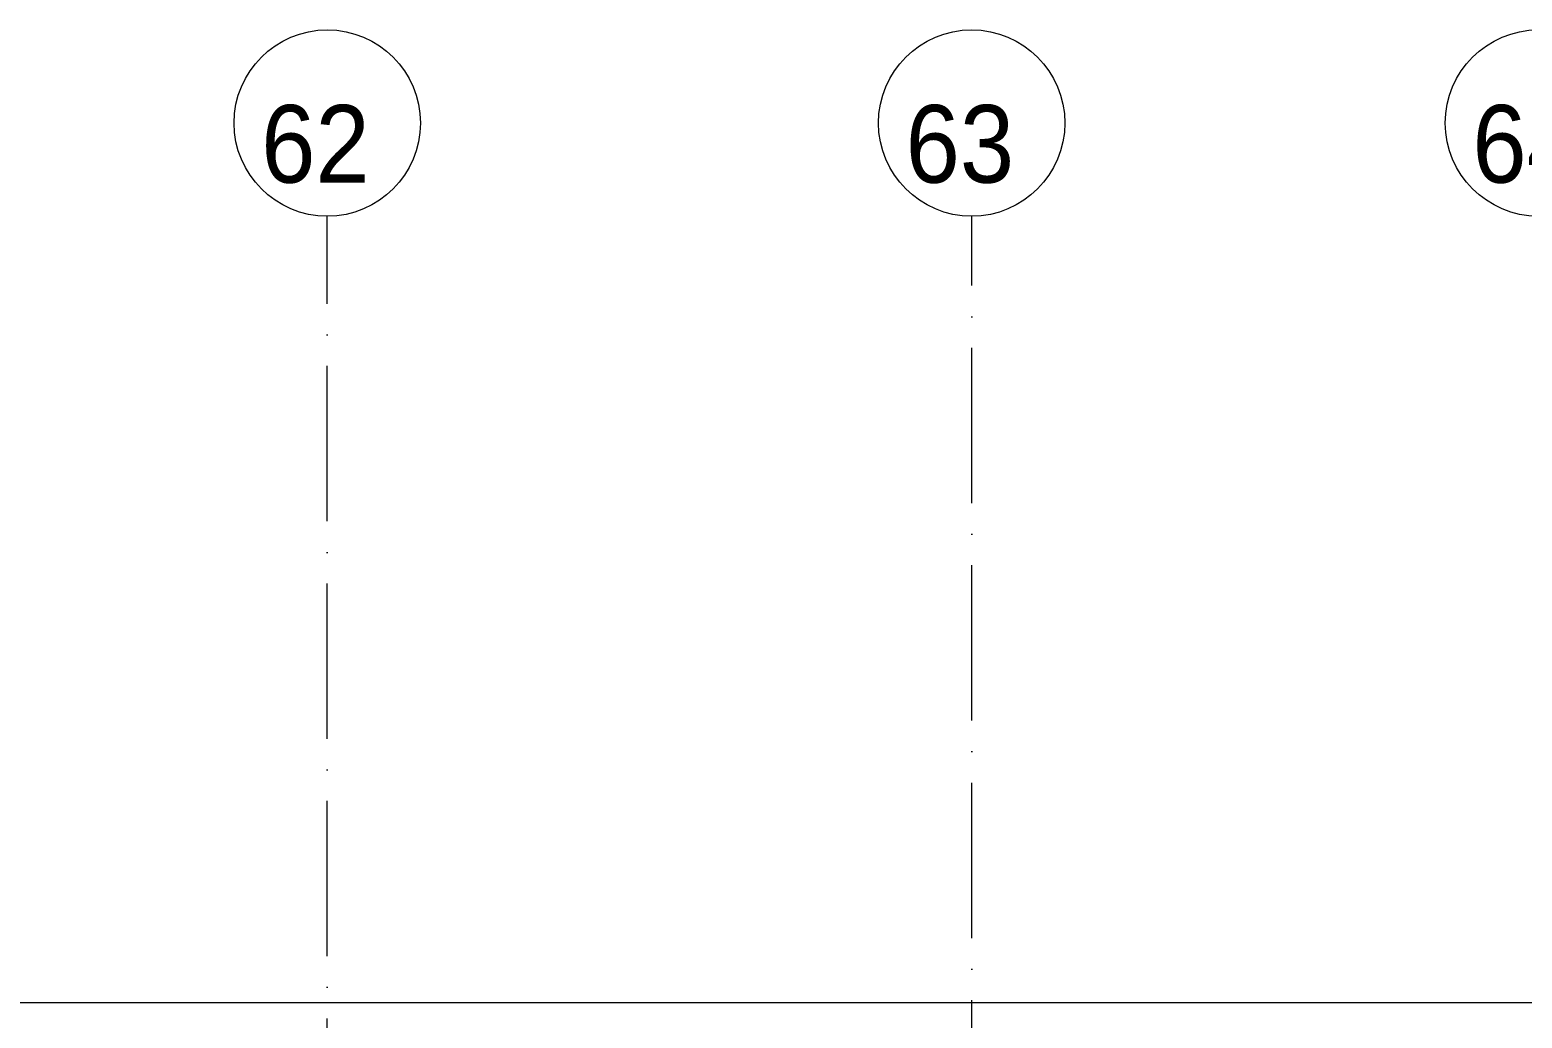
# Model space of a CAD drawing. Header units: millimetres. Extents: x -6467 to 106027, y -7090 to 195095.
# Drawn here: x 91435 to 101045, y 86118 to 92481 of the extents above; entities that cross this region are included whole.
import ezdxf

# ---------------------------------------------------------------- set-up
doc = ezdxf.new("R2010")
doc.units = ezdxf.units.MM
doc.linetypes.add('50_200_ШТРИХ_1Т_ш5_п1_п1_', pattern=[1400, 1000, -200, 0, -200])
doc.layers.add('S-BEAM', color=7, linetype='Continuous', lineweight=9)
for name, color, linetype, lineweight, true_color in [('Оси-1', 7, 'Continuous', 20, 0xaaaaaa), ('Оси-2', 7, 'Continuous', 9, 0xaaaaaa), ('Оси-3', 7, '50_200_ШТРИХ_1Т_ш5_п1_п1_', 9, 0xaaaaaa)]:
    doc.layers.add(name, color=color, linetype=linetype, lineweight=lineweight, true_color=true_color)
doc.styles.add('Arial', font='arial.ttf', dxfattribs={"width": 0.9, "height": 500})

# ---------------------------------------------------------------- blocks, each defined once
blk = doc.blocks.new('Каркас навеса3 - Каркас навеса-22940218-АИ_План этажа Радиаторы_2')
at = {"layer": 'S-BEAM'}
blk.add_line((101287, 86217), (87089.7, 86217), dxfattribs=at)
blk = doc.blocks.new('Ось сетки - Круг_Ø6_00__ISO-2_5_0_9K_-17386508-АИ_План этажа Радиаторы_2')
at = {"layer": 'Оси-1'}
blk.add_circle((0, 0), 3, dxfattribs=at)

msp = doc.modelspace()

# ---------------------------------------------------------------- linework, layer by layer
at = {"layer": 'Оси-3'}
for p, q in [((93350, -5889.7), (93350, 91281)), ((97500, 47431), (97500, 91281))]:
    msp.add_line(p, q, dxfattribs=at)

# ---------------------------------------------------------------- block references
at = {"layer": 'S-BEAM'}
msp.add_blockref('Каркас навеса3 - Каркас навеса-22940218-АИ_План этажа Радиаторы_2', (0, 0), dxfattribs=at)
at = {"layer": 'Оси-1', "xscale": 199.9999999999999, "yscale": 199.9999999999999, "zscale": 199.9999999999999}
for p in [(93350, 91881), (97500, 91881), (101150, 91881)]:
    msp.add_blockref('Ось сетки - Круг_Ø6_00__ISO-2_5_0_9K_-17386508-АИ_План этажа Радиаторы_2', p, dxfattribs=at)

# ---------------------------------------------------------------- texts
at = {"layer": 'Оси-2', "char_height": 500, "width": 702, "attachment_point": 5, "line_spacing_factor": 0.936439, "style": 'Arial'}
for s, insert in [('\\pxqc,t4.572,9.144,13.716,18.288,22.86,27.432,32.004,36.576,41.148,45.72,50.292,54.864,59.436,64.008,68.58,73.152,77.724,82.296,86.868,91.44,96.012,100.584,105.156,109.728,114.3,118.872,123.444,128.016,132.588,137.16,141.732,146.304;{62}', (93274, 91743.5)), ('\\pxqc,t4.572,9.144,13.716,18.288,22.86,27.432,32.004,36.576,41.148,45.72,50.292,54.864,59.436,64.008,68.58,73.152,77.724,82.296,86.868,91.44,96.012,100.584,105.156,109.728,114.3,118.872,123.444,128.016,132.588,137.16,141.732,146.304;{63}', (97424, 91743.5)), ('\\pxqc,t4.572,9.144,13.716,18.288,22.86,27.432,32.004,36.576,41.148,45.72,50.292,54.864,59.436,64.008,68.58,73.152,77.724,82.296,86.868,91.44,96.012,100.584,105.156,109.728,114.3,118.872,123.444,128.016,132.588,137.16,141.732,146.304;{64}', (101074, 91743.5))]:
    msp.add_mtext(s, dxfattribs=dict(at, insert=insert))

doc.saveas('drawing.dxf')
